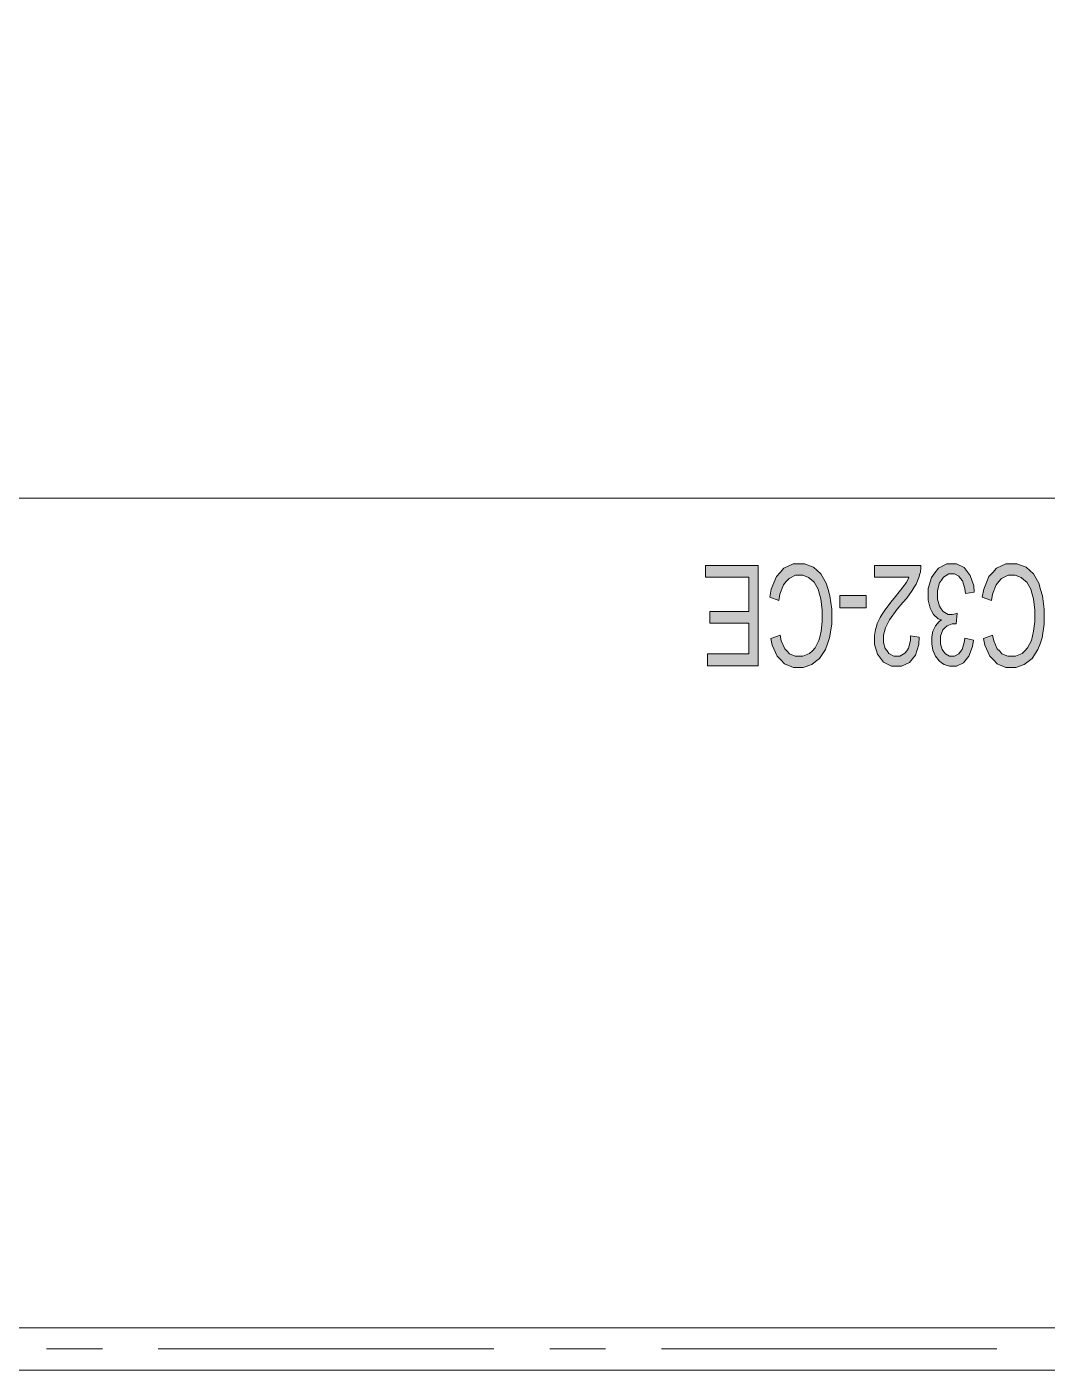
# Model space of a CAD drawing. Header units: millimetres. Extents: x 805 to 6044844, y 120 to 7887884.
# Drawn here: x 5950596 to 5956389, y 7828258 to 7835882 of the extents above; entities that cross this region are included whole.
import ezdxf

# ---------------------------------------------------------------- set-up
doc = ezdxf.new("R2010")
doc.units = ezdxf.units.MM

msp = doc.modelspace()

# ---------------------------------------------------------------- hatches: boundary and pattern name
h = msp.add_hatch(color=0)
h.dxf.hatch_style = 2
h.paths.add_polyline_path([(5954866.4, 7832625.2), (5954813.8, 7832644.5), (5954821.8, 7832690.7), (5954851.9, 7832761.5), (5954873.3, 7832785.7), (5954894.8, 7832810.3), (5954947.4, 7832834.5), (5954978.5, 7832834.5), (5955010.7, 7832834.5), (5955063.3, 7832815.7), (5955083.2, 7832796.9), (5955103.6, 7832778.1), (5955134.2, 7832723.9), (5955144.9, 7832688.5), (5955155.1, 7832653.1), (5955165.8, 7832576.3), (5955165.8, 7832535.6), (5955165.8, 7832491), (5955154, 7832413.7), (5955142.2, 7832380.5), (5955130.4, 7832347.2), (5955096.6, 7832296.7), (5955074.6, 7832279.6), (5955052.6, 7832262.4), (5955004.3, 7832245.2), (5954978, 7832245.2), (5954947.9, 7832245.2), (5954897.5, 7832267.2), (5954877.1, 7832288.7), (5954856.7, 7832310.7), (5954828.3, 7832371.9), (5954820.2, 7832411.1), (5954872.3, 7832428.8), (5954879.3, 7832397.6), (5954899.1, 7832352.6), (5954912.5, 7832338.1), (5954925.9, 7832324.1), (5954958.7, 7832309.6), (5954979.1, 7832309.6), (5955001.6, 7832309.6), (5955040.3, 7832325.7), (5955055.8, 7832341.3), (5955071.4, 7832356.8), (5955092.9, 7832399.2), (5955099.3, 7832426.1), (5955105.2, 7832452.4), (5955111.6, 7832507.1), (5955111.6, 7832535.6), (5955111.6, 7832571.5), (5955104.1, 7832635.4), (5955096.6, 7832662.2), (5955089.6, 7832689.6), (5955066.6, 7832729.8), (5955050.5, 7832743.3), (5955034.9, 7832756.7), (5955001.1, 7832770.1), (5954982.8, 7832770.1), (5954960.8, 7832770.1), (5954923.3, 7832751.8), (5954907.7, 7832733.6), (5954892.7, 7832715.3), (5954871.7, 7832661.1)])
h = msp.add_hatch(color=0)
h.dxf.hatch_style = 2
h.paths.add_polyline_path([(5955975.2, 7832674), (5955925.8, 7832664.9), (5955921.5, 7832694.4), (5955907.5, 7832737.4), (5955897.3, 7832750.2), (5955887.1, 7832763.6), (5955862.5, 7832776.5), (5955848, 7832776.5), (5955830.8, 7832776.5), (5955801.3, 7832759.4), (5955789.5, 7832742.2), (5955777.7, 7832725.5), (5955765.8, 7832683.1), (5955765.8, 7832657.9), (5955765.8, 7832633.8), (5955777.1, 7832594.1), (5955787.9, 7832578.5), (5955799.1, 7832562.9), (5955827, 7832546.8), (5955843.7, 7832546.8), (5955850.6, 7832546.8), (5955867.8, 7832551.1), (5955878.6, 7832554.9), (5955873.2, 7832493.2), (5955870.5, 7832493.7), (5955866.7, 7832494.2), (5955865.1, 7832494.2), (5955849.6, 7832494.2), (5955821.1, 7832482.4), (5955808.8, 7832470.6), (5955796.4, 7832459.4), (5955784.1, 7832423.4), (5955784.1, 7832399.2), (5955784.1, 7832379.9), (5955793.2, 7832348.3), (5955802.3, 7832335.4), (5955810.9, 7832323), (5955834.5, 7832310.2), (5955849, 7832310.2), (5955863.5, 7832310.2), (5955887.1, 7832323), (5955896.8, 7832335.9), (5955905.9, 7832348.8), (5955918.3, 7832387.4), (5955920.9, 7832412.7), (5955970.3, 7832400.3), (5955965.5, 7832365.4), (5955945.1, 7832310.7), (5955929.5, 7832291.4), (5955913.4, 7832272), (5955873.7, 7832252.7), (5955850.1, 7832252.7), (5955834, 7832252.7), (5955804, 7832262.9), (5955790, 7832272.6), (5955776.6, 7832282.8), (5955755.7, 7832310.2), (5955748.1, 7832327.3), (5955740.6, 7832344.5), (5955733.6, 7832381), (5955733.6, 7832400.9), (5955733.6, 7832419.1), (5955740.6, 7832452.4), (5955747.6, 7832467.9), (5955754.6, 7832483), (5955775, 7832507.1), (5955788.4, 7832515.7), (5955770.7, 7832521.6), (5955743.3, 7832545.8), (5955733.6, 7832564.5), (5955724, 7832582.8), (5955713.8, 7832628.4), (5955713.8, 7832656.3), (5955713.8, 7832693.3), (5955733.1, 7832756.7), (5955751.9, 7832783), (5955771.2, 7832808.7), (5955819, 7832834.5), (5955848.5, 7832834.5), (5955874.8, 7832834.5), (5955918.3, 7832812.5), (5955935.4, 7832789.9), (5955952.6, 7832767.4), (5955972.5, 7832709.4)])
h = msp.add_hatch(color=0)
h.dxf.hatch_style = 2
h.paths.add_polyline_path([(5956073.4, 7832625.2), (5956020.2, 7832644.5), (5956028.8, 7832690.7), (5956058.3, 7832761.5), (5956080.3, 7832785.7), (5956101.8, 7832810.3), (5956154.4, 7832834.5), (5956185.5, 7832834.5), (5956217.7, 7832834.5), (5956270.3, 7832815.7), (5956290.2, 7832796.9), (5956310.6, 7832778.1), (5956341.2, 7832723.9), (5956351.9, 7832688.5), (5956362.1, 7832653.1), (5956372.8, 7832576.3), (5956372.8, 7832535.6), (5956372.8, 7832491), (5956361, 7832413.7), (5956349.2, 7832380.5), (5956336.9, 7832347.2), (5956303.1, 7832296.7), (5956281.1, 7832279.6), (5956259.1, 7832262.4), (5956210.8, 7832245.2), (5956184.5, 7832245.2), (5956154.9, 7832245.2), (5956104.5, 7832267.2), (5956084.1, 7832288.7), (5956063.7, 7832310.7), (5956035.3, 7832371.9), (5956027.2, 7832411.1), (5956079.3, 7832428.8), (5956086.2, 7832397.6), (5956106.1, 7832352.6), (5956119.5, 7832338.1), (5956132.4, 7832324.1), (5956165.7, 7832309.6), (5956185.5, 7832309.6), (5956208.6, 7832309.6), (5956247.3, 7832325.7), (5956262.8, 7832341.3), (5956277.8, 7832356.8), (5956299.8, 7832399.2), (5956305.7, 7832426.1), (5956312.2, 7832452.4), (5956318.6, 7832507.1), (5956318.6, 7832535.6), (5956318.6, 7832571.5), (5956311.1, 7832635.4), (5956303.6, 7832662.2), (5956296.1, 7832689.6), (5956273, 7832729.8), (5956257.4, 7832743.3), (5956241.9, 7832756.7), (5956208.1, 7832770.1), (5956189.8, 7832770.1), (5956167.8, 7832770.1), (5956130.3, 7832751.8), (5956114.7, 7832733.6), (5956099.1, 7832715.3), (5956078.7, 7832661.1)])
h = msp.add_hatch(color=0)
h.dxf.hatch_style = 2
h.paths.add_polyline_path([(5954747.8, 7832824.8), (5954747.8, 7832254.9), (5954459.6, 7832254.9), (5954459.6, 7832322.5), (5954695.2, 7832322.5), (5954695.2, 7832496.9), (5954474.1, 7832496.9), (5954474.1, 7832564), (5954695.2, 7832564), (5954695.2, 7832757.7), (5954449.9, 7832757.7), (5954449.9, 7832824.8)])
h = msp.add_hatch(color=0)
h.dxf.hatch_style = 2
h.paths.add_polyline_path([(5955409, 7832757.7), (5955409, 7832824.8), (5955671.9, 7832824.8), (5955672.5, 7832812.5), (5955669.8, 7832787.8), (5955666.6, 7832776.5), (5955661.2, 7832757.2), (5955645.1, 7832719.1), (5955634.4, 7832700.9), (5955623.1, 7832682.1), (5955591.4, 7832639.1), (5955570.5, 7832614.5), (5955537.8, 7832576.3), (5955494.3, 7832515.7), (5955482.5, 7832493.7), (5955471.2, 7832471.2), (5955459.4, 7832429.3), (5955459.4, 7832409.4), (5955459.4, 7832388.5), (5955470.1, 7832353.6), (5955480.3, 7832339.7), (5955490.5, 7832325.2), (5955517.9, 7832310.7), (5955534.5, 7832310.7), (5955552.2, 7832310.7), (5955580.7, 7832326.3), (5955591.4, 7832341.3), (5955601.6, 7832356.3), (5955612.4, 7832398.2), (5955612.9, 7832425), (5955662.8, 7832417.5), (5955660.7, 7832377.2), (5955640.8, 7832316.1), (5955624.2, 7832295.1), (5955607, 7832273.7), (5955561.9, 7832252.7), (5955533.5, 7832252.7), (5955505, 7832252.7), (5955459.4, 7832275.3), (5955442.8, 7832298.3), (5955426.1, 7832320.9), (5955409.5, 7832377.2), (5955409.5, 7832411.1), (5955409.5, 7832428.2), (5955414.3, 7832461.5), (5955419.2, 7832478.1), (5955424, 7832494.8), (5955440.1, 7832529.7), (5955451.4, 7832547.9), (5955463.2, 7832566.2), (5955500.7, 7832616.1), (5955527, 7832648.3), (5955549, 7832674.6), (5955577.5, 7832710.5), (5955583.4, 7832719.6), (5955589.8, 7832729.3), (5955600, 7832748.1), (5955604.3, 7832757.7)])
h = msp.add_hatch(color=0)
h.dxf.hatch_style = 2
h.paths.add_polyline_path([(5955361.7, 7832654.2), (5955361.7, 7832583.9), (5955211.5, 7832583.9), (5955211.5, 7832654.2)])

# ---------------------------------------------------------------- linework, layer by layer
at = {"color": 0, "lineweight": 0}
for points in [[(5975306.4, 7833206.9), (5945193.2, 7833206.9)], [(5992399.6, 7828497.6), (5937904.6, 7828497.6)], [(5951024.8, 7828377.9), (5950707.1, 7828377.9)], [(5953247.2, 7828377.9), (5951342, 7828377.9)], [(5953882.1, 7828377.9), (5953564.4, 7828377.9)], [(5956104, 7828377.9), (5954199.3, 7828377.9)], [(5992399.6, 7828257.7), (5937904.6, 7828257.7)]]:
    msp.add_lwpolyline(points, dxfattribs=at)
for points in [[(5954866.4, 7832625.2), (5954813.8, 7832644.5), (5954821.8, 7832690.7), (5954851.9, 7832761.5), (5954873.3, 7832785.7), (5954894.8, 7832810.3), (5954947.4, 7832834.5), (5954978.5, 7832834.5), (5955010.7, 7832834.5), (5955063.3, 7832815.7), (5955083.2, 7832796.9), (5955103.6, 7832778.1), (5955134.2, 7832723.9), (5955144.9, 7832688.5), (5955155.1, 7832653.1), (5955165.8, 7832576.3), (5955165.8, 7832535.6), (5955165.8, 7832491), (5955154, 7832413.7), (5955142.2, 7832380.5), (5955130.4, 7832347.2), (5955096.6, 7832296.7), (5955074.6, 7832279.6), (5955052.6, 7832262.4), (5955004.3, 7832245.2), (5954978, 7832245.2), (5954947.9, 7832245.2), (5954897.5, 7832267.2), (5954877.1, 7832288.7), (5954856.7, 7832310.7), (5954828.3, 7832371.9), (5954820.2, 7832411.1), (5954872.3, 7832428.8), (5954879.3, 7832397.6), (5954899.1, 7832352.6), (5954912.5, 7832338.1), (5954925.9, 7832324.1), (5954958.7, 7832309.6), (5954979.1, 7832309.6), (5955001.6, 7832309.6), (5955040.3, 7832325.7), (5955055.8, 7832341.3), (5955071.4, 7832356.8), (5955092.9, 7832399.2), (5955099.3, 7832426.1), (5955105.2, 7832452.4), (5955111.6, 7832507.1), (5955111.6, 7832535.6), (5955111.6, 7832571.5), (5955104.1, 7832635.4), (5955096.6, 7832662.2), (5955089.6, 7832689.6), (5955066.6, 7832729.8), (5955050.5, 7832743.3), (5955034.9, 7832756.7), (5955001.1, 7832770.1), (5954982.8, 7832770.1), (5954960.8, 7832770.1), (5954923.3, 7832751.8), (5954907.7, 7832733.6), (5954892.7, 7832715.3), (5954871.7, 7832661.1)], [(5955975.2, 7832674), (5955925.8, 7832664.9), (5955921.5, 7832694.4), (5955907.5, 7832737.4), (5955897.3, 7832750.2), (5955887.1, 7832763.6), (5955862.5, 7832776.5), (5955848, 7832776.5), (5955830.8, 7832776.5), (5955801.3, 7832759.4), (5955789.5, 7832742.2), (5955777.7, 7832725.5), (5955765.8, 7832683.1), (5955765.8, 7832657.9), (5955765.8, 7832633.8), (5955777.1, 7832594.1), (5955787.9, 7832578.5), (5955799.1, 7832562.9), (5955827, 7832546.8), (5955843.7, 7832546.8), (5955850.6, 7832546.8), (5955867.8, 7832551.1), (5955878.6, 7832554.9), (5955873.2, 7832493.2), (5955870.5, 7832493.7), (5955866.7, 7832494.2), (5955865.1, 7832494.2), (5955849.6, 7832494.2), (5955821.1, 7832482.4), (5955808.8, 7832470.6), (5955796.4, 7832459.4), (5955784.1, 7832423.4), (5955784.1, 7832399.2), (5955784.1, 7832379.9), (5955793.2, 7832348.3), (5955802.3, 7832335.4), (5955810.9, 7832323), (5955834.5, 7832310.2), (5955849, 7832310.2), (5955863.5, 7832310.2), (5955887.1, 7832323), (5955896.8, 7832335.9), (5955905.9, 7832348.8), (5955918.3, 7832387.4), (5955920.9, 7832412.7), (5955970.3, 7832400.3), (5955965.5, 7832365.4), (5955945.1, 7832310.7), (5955929.5, 7832291.4), (5955913.4, 7832272), (5955873.7, 7832252.7), (5955850.1, 7832252.7), (5955834, 7832252.7), (5955804, 7832262.9), (5955790, 7832272.6), (5955776.6, 7832282.8), (5955755.7, 7832310.2), (5955748.1, 7832327.3), (5955740.6, 7832344.5), (5955733.6, 7832381), (5955733.6, 7832400.9), (5955733.6, 7832419.1), (5955740.6, 7832452.4), (5955747.6, 7832467.9), (5955754.6, 7832483), (5955775, 7832507.1), (5955788.4, 7832515.7), (5955770.7, 7832521.6), (5955743.3, 7832545.8), (5955733.6, 7832564.5), (5955724, 7832582.8), (5955713.8, 7832628.4), (5955713.8, 7832656.3), (5955713.8, 7832693.3), (5955733.1, 7832756.7), (5955751.9, 7832783), (5955771.2, 7832808.7), (5955819, 7832834.5), (5955848.5, 7832834.5), (5955874.8, 7832834.5), (5955918.3, 7832812.5), (5955935.4, 7832789.9), (5955952.6, 7832767.4), (5955972.5, 7832709.4)], [(5956073.4, 7832625.2), (5956020.2, 7832644.5), (5956028.8, 7832690.7), (5956058.3, 7832761.5), (5956080.3, 7832785.7), (5956101.8, 7832810.3), (5956154.4, 7832834.5), (5956185.5, 7832834.5), (5956217.7, 7832834.5), (5956270.3, 7832815.7), (5956290.2, 7832796.9), (5956310.6, 7832778.1), (5956341.2, 7832723.9), (5956351.9, 7832688.5), (5956362.1, 7832653.1), (5956372.8, 7832576.3), (5956372.8, 7832535.6), (5956372.8, 7832491), (5956361, 7832413.7), (5956349.2, 7832380.5), (5956336.9, 7832347.2), (5956303.1, 7832296.7), (5956281.1, 7832279.6), (5956259.1, 7832262.4), (5956210.8, 7832245.2), (5956184.5, 7832245.2), (5956154.9, 7832245.2), (5956104.5, 7832267.2), (5956084.1, 7832288.7), (5956063.7, 7832310.7), (5956035.3, 7832371.9), (5956027.2, 7832411.1), (5956079.3, 7832428.8), (5956086.2, 7832397.6), (5956106.1, 7832352.6), (5956119.5, 7832338.1), (5956132.4, 7832324.1), (5956165.7, 7832309.6), (5956185.5, 7832309.6), (5956208.6, 7832309.6), (5956247.3, 7832325.7), (5956262.8, 7832341.3), (5956277.8, 7832356.8), (5956299.8, 7832399.2), (5956305.7, 7832426.1), (5956312.2, 7832452.4), (5956318.6, 7832507.1), (5956318.6, 7832535.6), (5956318.6, 7832571.5), (5956311.1, 7832635.4), (5956303.6, 7832662.2), (5956296.1, 7832689.6), (5956273, 7832729.8), (5956257.4, 7832743.3), (5956241.9, 7832756.7), (5956208.1, 7832770.1), (5956189.8, 7832770.1), (5956167.8, 7832770.1), (5956130.3, 7832751.8), (5956114.7, 7832733.6), (5956099.1, 7832715.3), (5956078.7, 7832661.1)], [(5954747.8, 7832824.8), (5954747.8, 7832254.9), (5954459.6, 7832254.9), (5954459.6, 7832322.5), (5954695.2, 7832322.5), (5954695.2, 7832496.9), (5954474.1, 7832496.9), (5954474.1, 7832564), (5954695.2, 7832564), (5954695.2, 7832757.7), (5954449.9, 7832757.7), (5954449.9, 7832824.8)], [(5955409, 7832757.7), (5955409, 7832824.8), (5955671.9, 7832824.8), (5955672.5, 7832812.5), (5955669.8, 7832787.8), (5955666.6, 7832776.5), (5955661.2, 7832757.2), (5955645.1, 7832719.1), (5955634.4, 7832700.9), (5955623.1, 7832682.1), (5955591.4, 7832639.1), (5955570.5, 7832614.5), (5955537.8, 7832576.3), (5955494.3, 7832515.7), (5955482.5, 7832493.7), (5955471.2, 7832471.2), (5955459.4, 7832429.3), (5955459.4, 7832409.4), (5955459.4, 7832388.5), (5955470.1, 7832353.6), (5955480.3, 7832339.7), (5955490.5, 7832325.2), (5955517.9, 7832310.7), (5955534.5, 7832310.7), (5955552.2, 7832310.7), (5955580.7, 7832326.3), (5955591.4, 7832341.3), (5955601.6, 7832356.3), (5955612.4, 7832398.2), (5955612.9, 7832425), (5955662.8, 7832417.5), (5955660.7, 7832377.2), (5955640.8, 7832316.1), (5955624.2, 7832295.1), (5955607, 7832273.7), (5955561.9, 7832252.7), (5955533.5, 7832252.7), (5955505, 7832252.7), (5955459.4, 7832275.3), (5955442.8, 7832298.3), (5955426.1, 7832320.9), (5955409.5, 7832377.2), (5955409.5, 7832411.1), (5955409.5, 7832428.2), (5955414.3, 7832461.5), (5955419.2, 7832478.1), (5955424, 7832494.8), (5955440.1, 7832529.7), (5955451.4, 7832547.9), (5955463.2, 7832566.2), (5955500.7, 7832616.1), (5955527, 7832648.3), (5955549, 7832674.6), (5955577.5, 7832710.5), (5955583.4, 7832719.6), (5955589.8, 7832729.3), (5955600, 7832748.1), (5955604.3, 7832757.7)], [(5955361.7, 7832654.2), (5955361.7, 7832583.9), (5955211.5, 7832583.9), (5955211.5, 7832654.2)]]:
    msp.add_lwpolyline(points, close=True, dxfattribs=at)
msp.add_ellipse((5945640.8, 7842126.6), major_axis=(0, 7243), ratio=0.999037, start_param=0, end_param=6.283185, dxfattribs=at)

doc.saveas('drawing.dxf')
